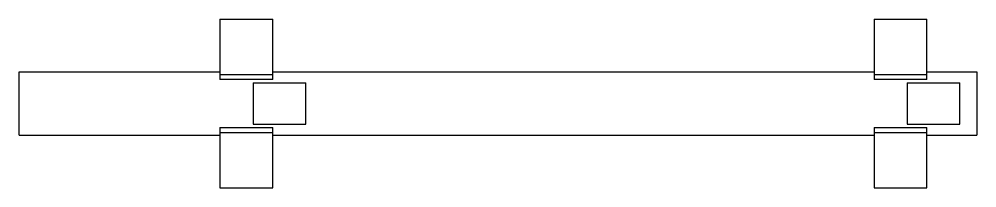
# Model space of a CAD drawing. Header units: millimetres. Extents: x -185 to 540, y -64 to 64.
import ezdxf

# ---------------------------------------------------------------- set-up
doc = ezdxf.new("R2010")
doc.units = ezdxf.units.MM
doc.layers.add('KwikScaf Matrix', color=7, linetype='Continuous')

# ---------------------------------------------------------------- blocks, each defined once
blk = doc.blocks.new('Endon 2D Standard 0.8 Metre')
blk.add_line((539.8, 24), (539.8, -24))
at = {"layer": 'KwikScaf Matrix', "color": 0}
for p, q in [((-33, 64), (-33, 59.53)), ((-33, 64), (7, 64)), ((-33, 59.53), (-33, 21.9)), ((7, 59.53), (7, 64)), ((7, 21.9), (7, 59.53)), ((462, 64), (502, 64)), ((462, 64), (462, 59.53)), ((462, 59.53), (462, 21.9)), ((502, 59.53), (502, 64)), ((502, 21.9), (502, 59.53)), ((-185, -24), (-185, 24)), ((-185, 24), (-33, 24)), ((-33, 21.9), (7, 21.9)), ((-33, 21.9), (-33, 18.16)), ((7, 24), (462, 24)), ((7, 18.16), (7, 21.9)), ((462, 21.9), (502, 21.9)), ((462, 21.9), (462, 18.16)), ((502, 24), (539.8, 24)), ((502, 18.16), (502, 21.9)), ((7, 18.16), (-33, 18.16)), ((-8, 15.7), (32, 15.7)), ((-8, 15.7), (-8, 5.8)), ((32, 5.8), (32, 15.7)), ((502, 18.16), (462, 18.16)), ((487, 15.7), (527, 15.7)), ((487, 15.7), (487, 5.8)), ((527, 5.8), (527, 15.7)), ((-8, 5.8), (-8, -5.8)), ((32, -5.8), (32, 5.8)), ((487, 5.8), (487, -5.8)), ((527, -5.8), (527, 5.8)), ((-8, -5.8), (-8, -15.7)), ((32, -15.7), (32, -5.8)), ((487, -5.8), (487, -15.7)), ((527, -15.7), (527, -5.8)), ((-33, -18.16), (7, -18.16)), ((-33, -18.16), (-33, -21.9)), ((-8, -15.7), (32, -15.7)), ((7, -21.9), (7, -18.16)), ((462, -18.16), (502, -18.16)), ((462, -18.16), (462, -21.9)), ((487, -15.7), (527, -15.7)), ((502, -21.9), (502, -18.16)), ((-185, -24), (-33, -24)), ((-33, -21.9), (-33, -59.53)), ((-33, -21.9), (7, -21.9)), ((7, -59.53), (7, -21.9)), ((7, -24), (462, -24)), ((462, -21.9), (502, -21.9)), ((462, -21.9), (462, -59.53)), ((502, -59.53), (502, -21.9)), ((502, -24), (539.8, -24)), ((-33, -59.53), (-33, -64)), ((-33, -64), (7, -64)), ((7, -64), (7, -59.53)), ((462, -59.53), (462, -64)), ((462, -64), (502, -64)), ((502, -64), (502, -59.53))]:
    blk.add_line(p, q, dxfattribs=at)

msp = doc.modelspace()

# ---------------------------------------------------------------- block references
msp.add_blockref('Endon 2D Standard 0.8 Metre', (0, 0))

doc.saveas('drawing.dxf')
